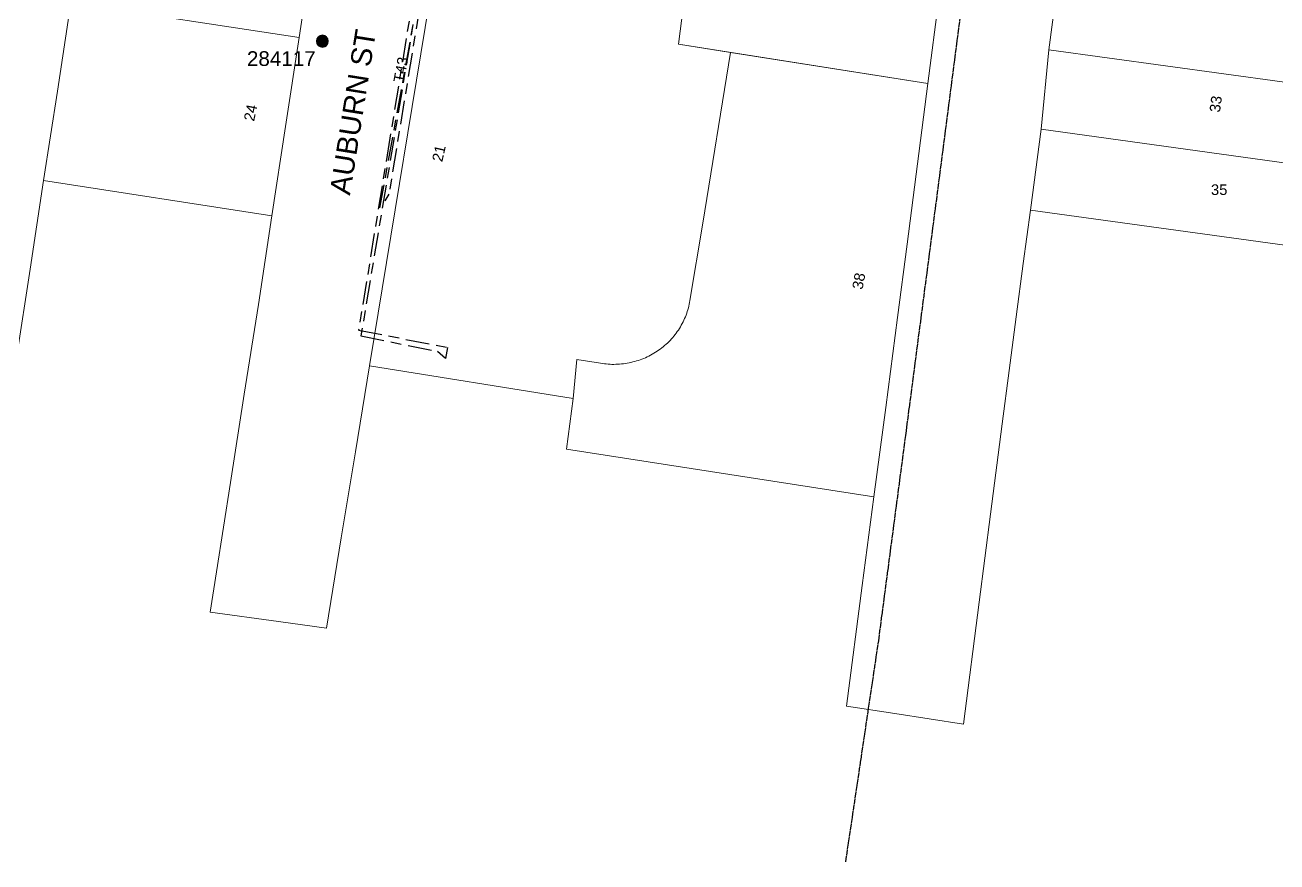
# Model space of a CAD drawing. Header units: metres. Extents: x 305785 to 306400, y 6187575 to 6188605.
# Drawn here: x 305991.1 to 306203.5, y 6188205.2 to 6188347.1 of the extents above; entities that cross this region are included whole.
import ezdxf
from ezdxf import colors
from ezdxf.entities.mleader import LeaderData, LeaderLine
from ezdxf.enums import TextEntityAlignment as Align
from ezdxf.math import Vec2, Vec3

# ---------------------------------------------------------------- set-up
doc = ezdxf.new("R2010")
doc.units = ezdxf.units.M
doc.linetypes.add('Cable Exist OH', pattern=[1, 1, 0])
doc.linetypes.add('Cable Exist UG', pattern=[8.2, 4, -1.2, 1.8, -1.2])
doc.layers.get('0').update_dxf_attribs({"color": 6})
for name, color, linetype, lineweight in [('Cadastre Buildings_SP_EXT', 9, 'Continuous', 5), ('Cadastre Land Parcels_SP_EXT', 9, 'Continuous', 5), ('Cadastre Roads_SP_EXT', 9, 'Continuous', 5)]:
    doc.layers.add(name, color=color, linetype=linetype, lineweight=lineweight)
for name, color, linetype in [('Mains_HV_EXT', 7, 'Continuous'), ('Mains_LV_EXT', 7, 'Continuous'), ('Mains_SL_EXT', 7, 'Continuous'), ('Notes_SP_MISC', 7, 'Continuous'), ('SupportsOH_SP_MISC', 7, 'Continuous'), ('UG_Details_SP_MISC', 7, 'Continuous')]:
    doc.layers.add(name, color=color, linetype=linetype)
doc.styles.add('POLE_LABEL', font='arial.ttf')
doc.styles.get("Standard").update_dxf_attribs({"font": 'arial.ttf'})

# ---------------------------------------------------------------- blocks, each defined once
blk = doc.blocks.new('POLE_EXT')
blk.add_hatch(color=256).paths.add_polyline_path([(-1, 0, 1), (1, 0, 1)])
blk.add_lwpolyline([(-1, 0, 1), (1, 0, 1)], format="xyb", close=True)
for tag, height, flags, p in [('pNumber', 2.5, 8, (-17.84, 2.07)), ('OWNED_BY', 0.2, 9, (1.35, -0.4)), ('SPECIAL_USE', 0.2, 9, (1.35, -0.8)), ('STATE', 0.2, 9, (1.35, -1)), ('cLV', 0.2, 9, (1.35, -1.4)), ('hDepth', 0.2, 9, (1.35, -1.6)), ('hDia', 0.2, 9, (1.35, -1.8)), ('cHV', 0.2, 9, (1.35, -2)), ('PARENT', 0.2, 9, (1.35, -0.6)), ('USAGE', 0.2, 9, (1.35, -1.2)), ('LBRACKET', 0.2, 9, (1.35, -2.2)), ('cLinedev', 0.2, 9, (1.35, -3.4)), ('pExisting', 0.2, 9, (1.35, -3.8)), ('LExisting', 0.2, 9, (1.35, -2.4)), ('LANTNUMBER', 0.2, 9, (1.35, -2.6)), ('LOther', 0.2, 9, (1.35, -2.8)), ('LRemove', 0.2, 9, (1.35, -3)), ('LEGEND', 0.2, 9, (1.35, -3.2)), ('LOCATION', 0.2, 9, (1.35, -3.6)), ('PFNUMBER', 0.2, 9, (1.35, -4)), ('NEWPFNUMBER', 0.2, 9, (1.35, -4.2)), ('pFooting', 0.2, 9, (1.35, -4.4)), ('pNew', 0.2, 9, (1.35, -4.6)), ('pRelocate', 0.2, 9, (1.35, -5)), ('pRemove', 0.2, 9, (1.35, -5.2)), ('pReplace', 0.2, 9, (1.35, -5.4)), ('pStay', 0.2, 9, (1.35, -5.6)), ('pType', 0.2, 9, (1.35, -5.8)), ('cspan', 0.2, 9, (1.35, -6)), ('STREETNAME', 0.2, 9, (1.35, -6.2)), ('SUBURB', 0.2, 9, (1.35, -6.4)), ('OPERATED_BY', 0.2, 9, (1.36, -7.01)), ('NOTES', 0.2, 9, (1.35, -6.6)), ('MAINTAINED_BY', 0.2, 9, (1.36, -6.81))]:
    blk.add_attdef(tag, text='', height=height, dxfattribs=dict(flags=flags)).set_placement(p, align=Align.MIDDLE_LEFT)
at = {"style": 'POLE_LABEL'}
for tag, height, flags, p in [('ASSET_NUM', 2.5, 8, (2, 2)), ('STRUCTURE_PLANT_NUMBER', 0.2, 9, (1.35, 0.03)), ('STREET_CODE', 0.2, 9, (1.35, -0.2))]:
    blk.add_attdef(tag, text='', height=height, dxfattribs=dict(at, flags=flags)).set_placement(p, align=Align.MIDDLE_LEFT)
at = {"flags": 1}
blk.add_attdef('Z', (1.35, -7.33), '', height=0.2, dxfattribs=at)

msp = doc.modelspace()

# ---------------------------------------------------------------- linework, layer by layer
at = {"layer": 'Cadastre Buildings_SP_EXT', "linetype": 'Continuous'}
msp.add_lwpolyline([(306039.86, 6188360.03), (306042.88, 6188379.79), (306045.9, 6188399.36), (306007.37, 6188406.07), (306004.29, 6188386.14), (306001.17, 6188366.08), (305998.82, 6188350.89), (306037.56, 6188344.99), (306039.86, 6188360.03)], close=True, dxfattribs=at)
at = {"layer": 'Cadastre Land Parcels_SP_EXT', "linetype": 'Continuous'}
for points in [[(305989.6, 6188290.67), (305991.91, 6188305.71), (305994.2, 6188320.77), (305996.54, 6188335.91), (305998.82, 6188350.89), (306001.17, 6188366.08), (306004.29, 6188386.14), (306007.37, 6188406.07), (306008.91, 6188416.11), (306010.25, 6188426.09), (306011.88, 6188435.98), (306013.51, 6188445.87), (306015.14, 6188455.79), (306016.77, 6188465.72), (306017.03, 6188467.31), (306022.25, 6188474.98), (306028.5, 6188484.11), (306034.76, 6188493.24), (306039.47, 6188500.16), (305985.6, 6188494.77)], [(306061.13, 6188359.86), (306049.53, 6188289.32), (306084.1, 6188283.78), (306084.68, 6188290.41), (306088.74, 6188289.76), (306089.06, 6188289.71), (306089.38, 6188289.67), (306089.7, 6188289.63), (306090.03, 6188289.6), (306090.35, 6188289.59), (306090.67, 6188289.57), (306091, 6188289.57), (306091.32, 6188289.58), (306091.65, 6188289.59), (306091.97, 6188289.61), (306092.3, 6188289.64), (306092.62, 6188289.67), (306092.94, 6188289.72), (306093.26, 6188289.77), (306093.58, 6188289.83), (306093.89, 6188289.9), (306094.21, 6188289.97), (306094.52, 6188290.05), (306094.83, 6188290.14), (306095.14, 6188290.24), (306095.45, 6188290.35), (306095.75, 6188290.46), (306096.05, 6188290.58), (306096.35, 6188290.7), (306096.64, 6188290.84), (306096.93, 6188290.98), (306097.22, 6188291.13), (306097.5, 6188291.28), (306097.78, 6188291.44), (306098.06, 6188291.61), (306098.33, 6188291.79), (306098.59, 6188291.97), (306098.85, 6188292.16), (306099.11, 6188292.35), (306099.36, 6188292.55), (306099.6, 6188292.76), (306099.85, 6188292.97), (306100.08, 6188293.19), (306100.31, 6188293.41), (306100.54, 6188293.64), (306100.75, 6188293.87), (306100.97, 6188294.11), (306101.17, 6188294.36), (306101.37, 6188294.61), (306101.57, 6188294.86), (306101.75, 6188295.12), (306101.93, 6188295.39), (306102.11, 6188295.65), (306102.27, 6188295.93), (306102.43, 6188296.2), (306102.59, 6188296.48), (306102.73, 6188296.77), (306102.87, 6188297.05), (306103, 6188297.34), (306103.13, 6188297.64), (306103.24, 6188297.93), (306103.35, 6188298.23), (306103.45, 6188298.54), (306103.55, 6188298.84), (306103.63, 6188299.15), (306103.71, 6188299.45), (306103.78, 6188299.76), (306103.85, 6188300.08), (306103.9, 6188300.39), (306106.11, 6188313.5), (306110.8, 6188342.47), (306101.96, 6188343.86), (306103.8, 6188358.49)]]:
    msp.add_lwpolyline(points, dxfattribs=at)
for points in [[(306215.28, 6188345.11), (306216.18, 6188353.06), (306167.11, 6188360.04), (306165.95, 6188351.54), (306164.81, 6188342.95), (306214.33, 6188336.16), (306215.28, 6188345.11)], [(306146.16, 6188351.65), (306103.8, 6188358.49), (306101.96, 6188343.86), (306144.27, 6188337.21), (306146.16, 6188351.65)], [(306035.26, 6188329.94), (306037.56, 6188344.99), (305998.82, 6188350.89), (305996.54, 6188335.91), (305994.2, 6188320.77), (306032.95, 6188314.78), (306035.26, 6188329.94)], [(306139.13, 6188297.5), (306140.77, 6188309.93), (306144.27, 6188337.21), (306110.8, 6188342.47), (306106.11, 6188313.5), (306103.9, 6188300.39), (306103.85, 6188300.08), (306103.78, 6188299.76), (306103.71, 6188299.45), (306103.63, 6188299.15), (306103.55, 6188298.84), (306103.45, 6188298.54), (306103.35, 6188298.23), (306103.24, 6188297.93), (306103.13, 6188297.64), (306103, 6188297.34), (306102.87, 6188297.05), (306102.73, 6188296.77), (306102.59, 6188296.48), (306102.43, 6188296.2), (306102.27, 6188295.93), (306102.11, 6188295.65), (306101.93, 6188295.39), (306101.75, 6188295.12), (306101.57, 6188294.86), (306101.37, 6188294.61), (306101.17, 6188294.36), (306100.97, 6188294.11), (306100.75, 6188293.87), (306100.54, 6188293.64), (306100.31, 6188293.41), (306100.08, 6188293.19), (306099.85, 6188292.97), (306099.6, 6188292.76), (306099.36, 6188292.55), (306099.11, 6188292.35), (306098.85, 6188292.16), (306098.59, 6188291.97), (306098.33, 6188291.79), (306098.06, 6188291.61), (306097.78, 6188291.44), (306097.5, 6188291.28), (306097.22, 6188291.13), (306096.93, 6188290.98), (306096.64, 6188290.84), (306096.35, 6188290.7), (306096.05, 6188290.58), (306095.75, 6188290.46), (306095.45, 6188290.35), (306095.14, 6188290.24), (306094.83, 6188290.14), (306094.52, 6188290.05), (306094.21, 6188289.97), (306093.89, 6188289.9), (306093.58, 6188289.83), (306093.26, 6188289.77), (306092.94, 6188289.72), (306092.62, 6188289.67), (306092.3, 6188289.64), (306091.97, 6188289.61), (306091.65, 6188289.59), (306091.32, 6188289.58), (306091, 6188289.57), (306090.67, 6188289.57), (306090.35, 6188289.59), (306090.03, 6188289.6), (306089.7, 6188289.63), (306089.38, 6188289.67), (306089.06, 6188289.71), (306088.74, 6188289.76), (306084.68, 6188290.41), (306084.1, 6188283.78), (306082.94, 6188275.2), (306135.12, 6188267.12), (306137.12, 6188282.26), (306139.13, 6188297.5)], [(306214.33, 6188336.16), (306164.81, 6188342.95), (306163.51, 6188329.44), (306212.9, 6188322.63), (306213.66, 6188329.96), (306214.33, 6188336.16)], [(306212.9, 6188322.63), (306163.51, 6188329.44), (306161.68, 6188315.7), (306211.44, 6188308.9), (306212.05, 6188314.81), (306212.9, 6188322.63)]]:
    msp.add_lwpolyline(points, close=True, dxfattribs=at)
at = {"layer": 'Cadastre Roads_SP_EXT', "linetype": 'Continuous'}
msp.add_lwpolyline([(306066.94, 6188395.32), (306054.64, 6188397.68), (306045.9, 6188399.36), (306042.88, 6188379.79), (306039.86, 6188360.03), (306037.56, 6188344.99), (306035.26, 6188329.94), (306032.95, 6188314.78), (306030.65, 6188299.72), (306028.27, 6188284.49), (306025.95, 6188269.54), (306023.57, 6188254.39), (306022.49, 6188247.55), (306034.05, 6188245.96), (306042.22, 6188244.84), (306044.72, 6188260.13), (306047.12, 6188274.75), (306049.53, 6188289.32), (306061.13, 6188359.86), (306065.43, 6188386.16), (306066.94, 6188395.32)], close=True, dxfattribs=at)
msp.add_lwpolyline([(306146.16, 6188351.65), (306144.27, 6188337.21), (306140.77, 6188309.93), (306139.13, 6188297.5), (306137.12, 6188282.26), (306135.12, 6188267.12), (306133.12, 6188252.08), (306130.45, 6188231.56), (306138.68, 6188230.31), (306150.31, 6188228.54), (306153, 6188249.2), (306154.92, 6188264.15), (306156.91, 6188279.48), (306158.05, 6188288.51), (306159.24, 6188297.65), (306160.46, 6188306.66), (306161.68, 6188315.7), (306163.51, 6188329.44), (306164.81, 6188342.95), (306165.95, 6188351.54)], dxfattribs=at)
at = {"layer": 'Mains_HV_EXT', "linetype": 'Cable Exist UG'}
msp.add_lwpolyline([(306062.35, 6188385.3), (306052.98, 6188327.93), (306047.66, 6188295.39), (306062.78, 6188292.42), (306062.43, 6188290.57)], dxfattribs=at)
at = {"layer": 'Mains_HV_EXT', "linetype": 'Cable Exist OH'}
msp.add_lwpolyline([(306130.34, 6188205.15), (306135.93, 6188242.68), (306140.57, 6188277.85), (306146.02, 6188319.44), (306149.91, 6188349.45), (306153.52, 6188377.22)], dxfattribs=at)
at = {"layer": 'Mains_LV_EXT', "linetype": 'Cable Exist UG'}
msp.add_lwpolyline([(306070.25, 6188439.71), (306062.89, 6188395.34), (306064.52, 6188392.77), (306048.05, 6188294.39), (306061.06, 6188291.78), (306062.43, 6188290.61)], dxfattribs=at)
at = {"layer": 'Mains_LV_EXT', "linetype": 'Cable Exist OH'}
msp.add_lwpolyline([(306146.02, 6188319.44), (306149.91, 6188349.45)], dxfattribs=at)
at = {"layer": 'Mains_SL_EXT', "linetype": 'Cable Exist UG'}
msp.add_lwpolyline([(306061.71, 6188375.9), (306061.89, 6188373.77), (306061.89, 6188373.77), (306059.65, 6188360.09), (306059.4, 6188358.55), (306059.4, 6188358.55), (306052.8, 6188318.43), (306052.09, 6188317.29)], dxfattribs=at)
at = {"layer": 'Mains_SL_EXT', "linetype": 'Cable Exist OH'}
msp.add_lwpolyline([(306140.57, 6188277.85), (306146.02, 6188319.44), (306149.91, 6188349.45)], dxfattribs=at)
at = {"layer": 'UG_Details_SP_MISC', "color": 7, "linetype": 'Cable Exist UG', "flags": 128}
msp.add_lwpolyline([(306078.13, 6188473.6), (306076.59, 6188466.64), (306072.23, 6188439.06), (306068.89, 6188418.41), (306062.08, 6188375.84), (306051.09, 6188315.33)], dxfattribs=at)

# ---------------------------------------------------------------- block references
at = {"layer": 'SupportsOH_SP_MISC'}
ref = msp.add_blockref('POLE_EXT', (306041.52, 6188344.39), dxfattribs=at)
ref.add_attrib('ASSET_NUM', '284117', dxfattribs={"layer": '0', "height": 2.5, "style": 'POLE_LABEL'}).set_placement((306040.37, 6188341.44), align=Align.MIDDLE_RIGHT)

# ---------------------------------------------------------------- texts
at = {"layer": 'Cadastre Land Parcels_SP_EXT'}
for s, rotation, p in [('33', 82.6114, (306193.84, 6188332.23)), ('24', 78.1573, (306029.92, 6188330.7)), ('21', 77.3465, (306061.86, 6188323.8)), ('38', 79.485, (306133.18, 6188302.16))]:
    msp.add_text(s, height=1.8, rotation=rotation, dxfattribs=at).set_placement(p)
msp.add_text('35', height=1.8, dxfattribs=at).set_placement((306192.32, 6188318.3))
at = {"layer": 'Mains_LV_EXT'}
msp.add_text('T43', height=1.8, rotation=79.4889, dxfattribs=at).set_placement((306055.32, 6188337.26))
at = {"layer": 'Notes_SP_MISC'}
msp.add_text('AUBURN ST', height=3.5, rotation=80.9521, dxfattribs=at).set_placement((306046.19, 6188318.15))

# ---------------------------------------------------------------- next in the draw order: leaders
at = {"layer": 'Notes_SP_MISC', "color": 7, "linetype": 'Continuous'}
ml = msp.add_multileader_mtext('Standard', dxfattribs=at)
ml.set_content('{\\H0.75x;REPLACE L1 WITH NEW \\P150W HPS AEROSCREEN}\\P{\\H0.625x;REFER TO NOTE 3}', color=7)
ml.set_leader_properties()
ml.build(insert=Vec2(0, 0))
ml.multileader.update_dxf_attribs({"has_text_frame": 1, "dogleg_length": 2})
ctx = ml.context
ctx.base_point, ctx.plane_origin = Vec3(306079.71, 6188398.66), Vec3(306067.62, 6188393.47)
ctx.text_align_type = 1
notes = []
notes.append((ctx, [(0, (1, 1, 0), (306077.71, 6188398.66), (1, 0), 2, [(0, [(306068.35, 6188383.53)], 0, [])])]))
ctx.mtext.insert, ctx.mtext.alignment, ctx.mtext.flow_direction = Vec3(306106.92, 6188400.68), 2, 5
ctx.mtext.has_bg_fill, ctx.mtext.bg_color, ctx.mtext.bg_scale_factor, ctx.mtext.bg_transparency, ctx.mtext.use_window_bg_color = 1, -1027028792, 1.5, 0, 1
for ctx, leaders in notes:
    for number, flags, end, landing, length, lines in leaders:
        leader = LeaderData()
        leader.index, (leader.has_last_leader_line, leader.has_dogleg_vector, leader.attachment_direction) = number, flags
        leader.last_leader_point, leader.dogleg_vector, leader.dogleg_length = Vec3(end), Vec3(landing), length
        for number, points, colour, breaks in lines:
            line = LeaderLine()
            line.index, line.vertices, line.color, line.breaks = number, Vec3.list(points), colors.encode_raw_color(colour), breaks
            leader.lines.append(line)
        ctx.leaders.append(leader)

doc.saveas('drawing.dxf')
